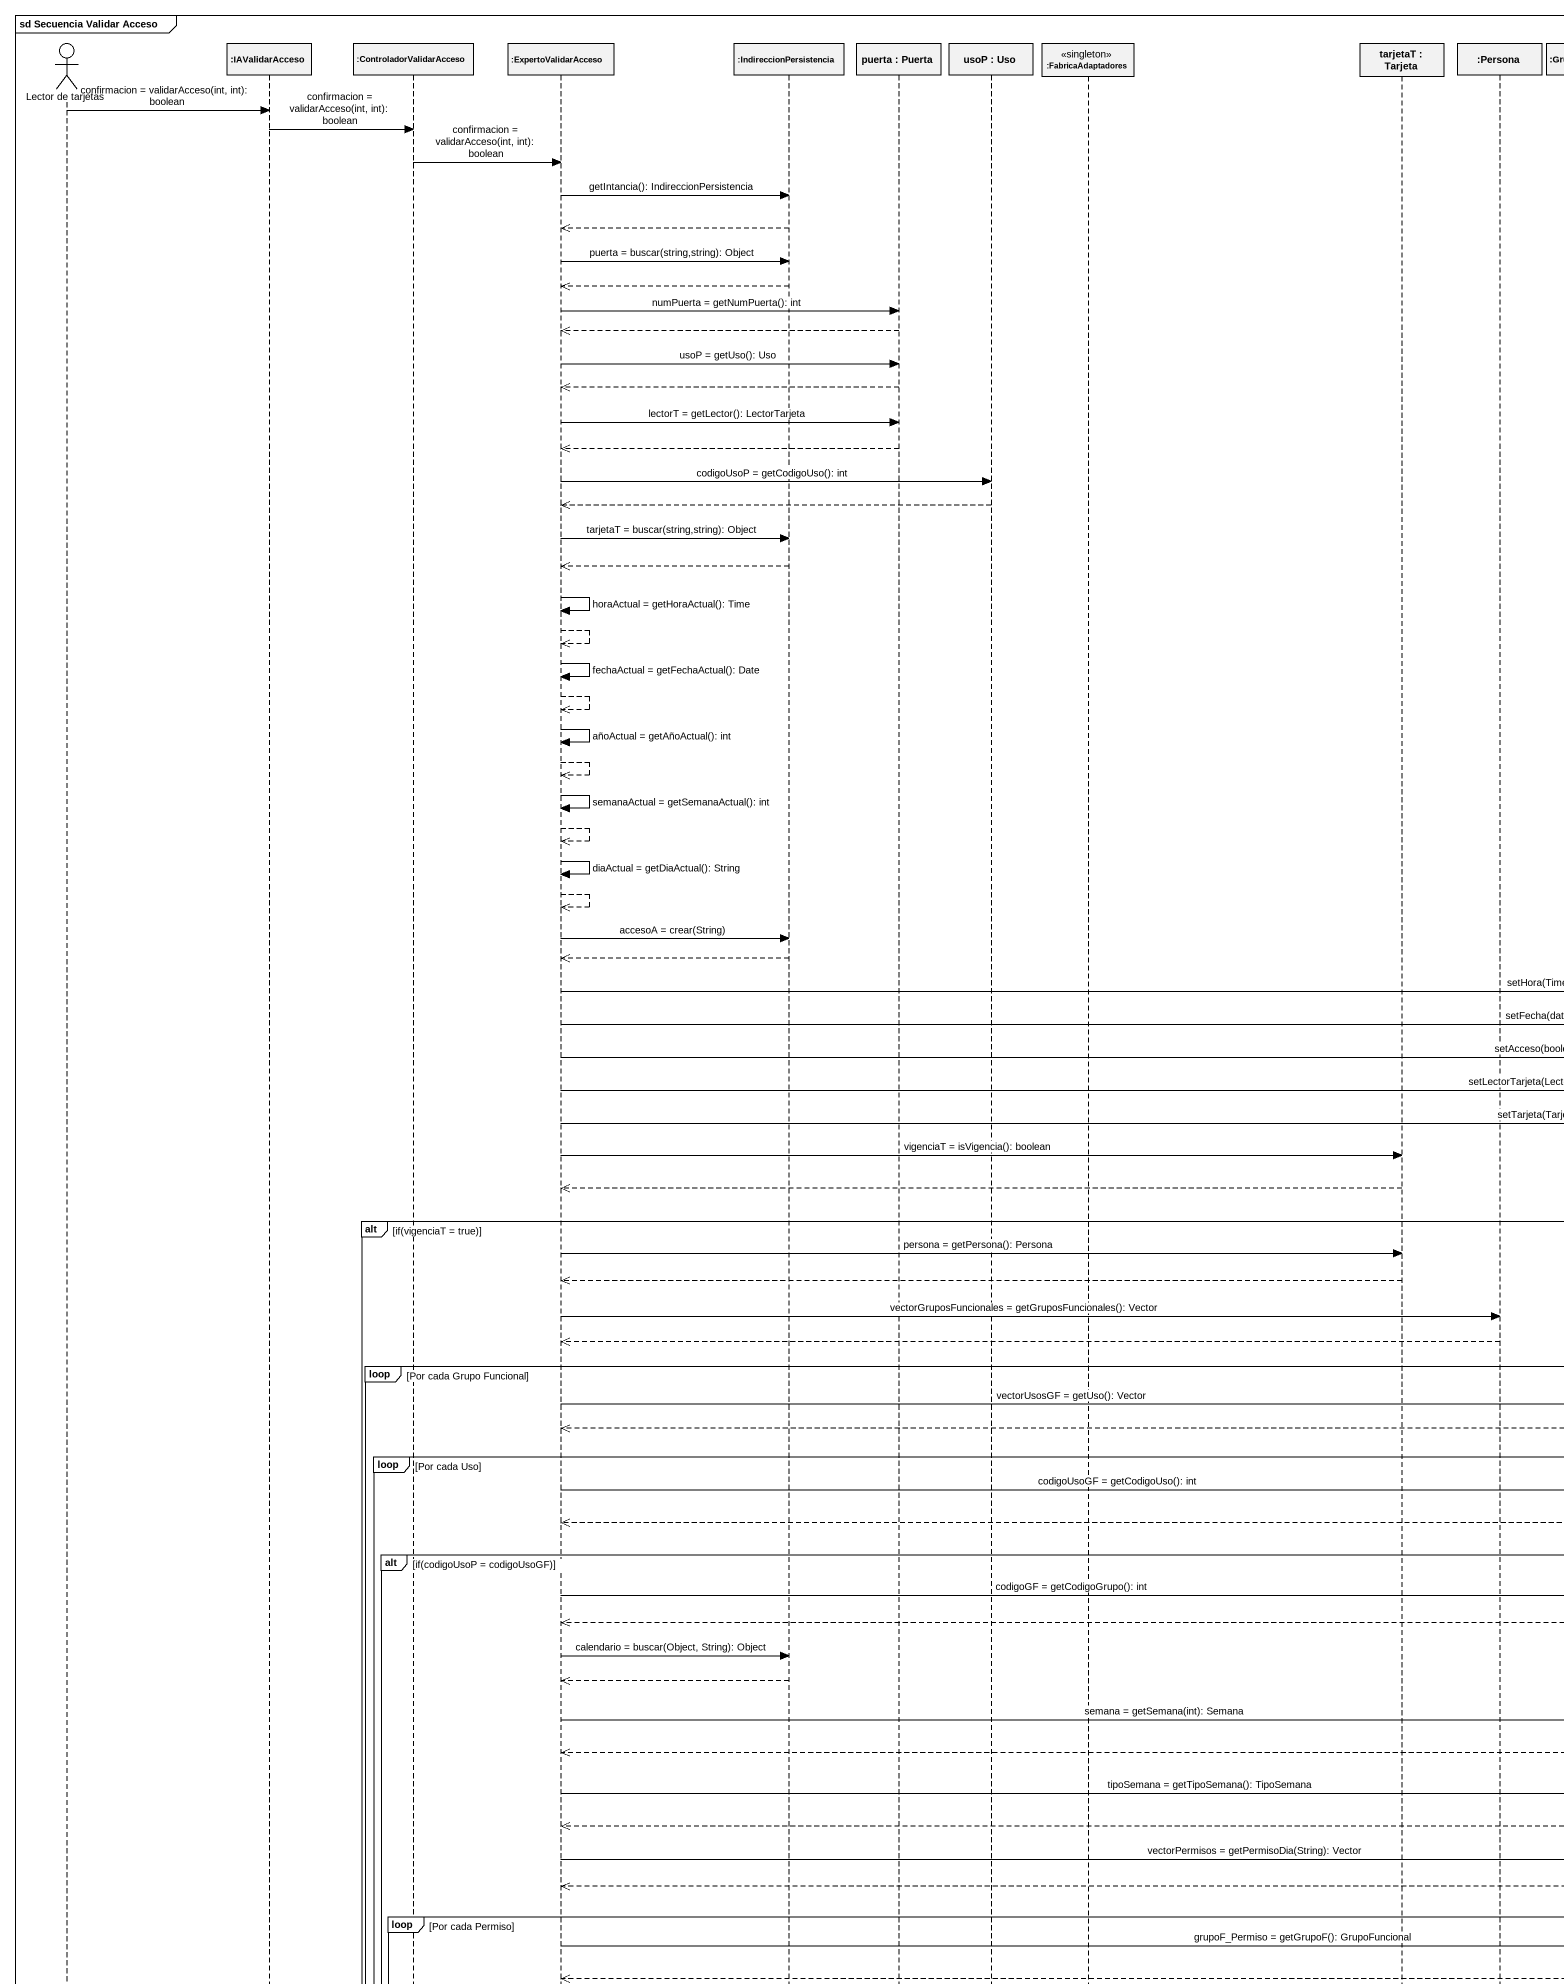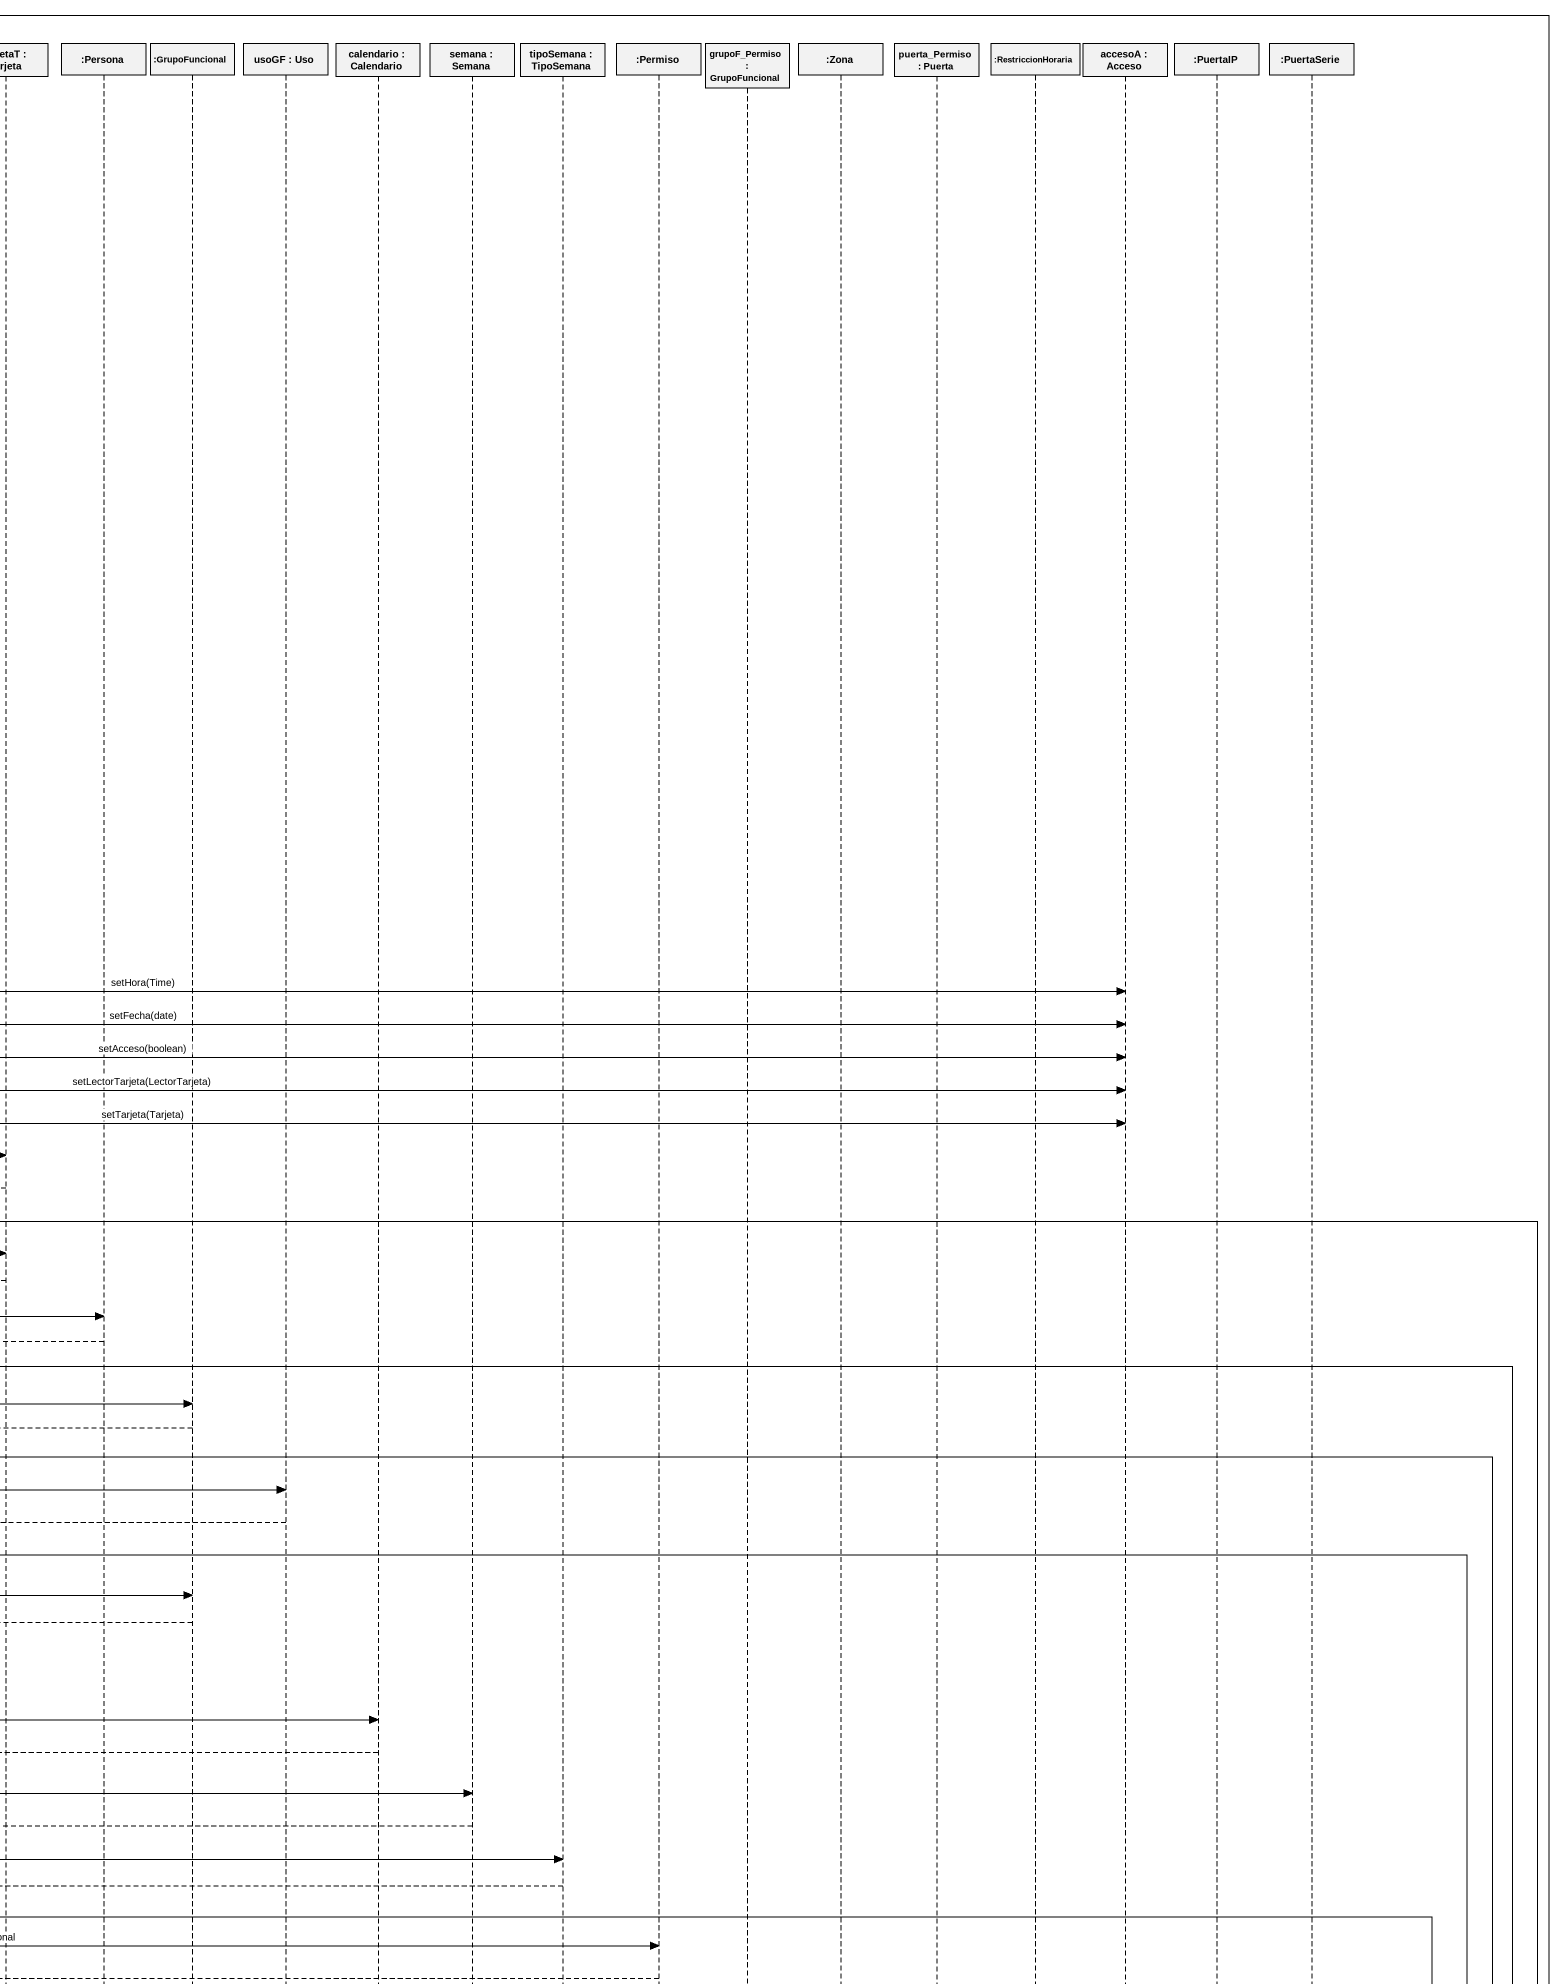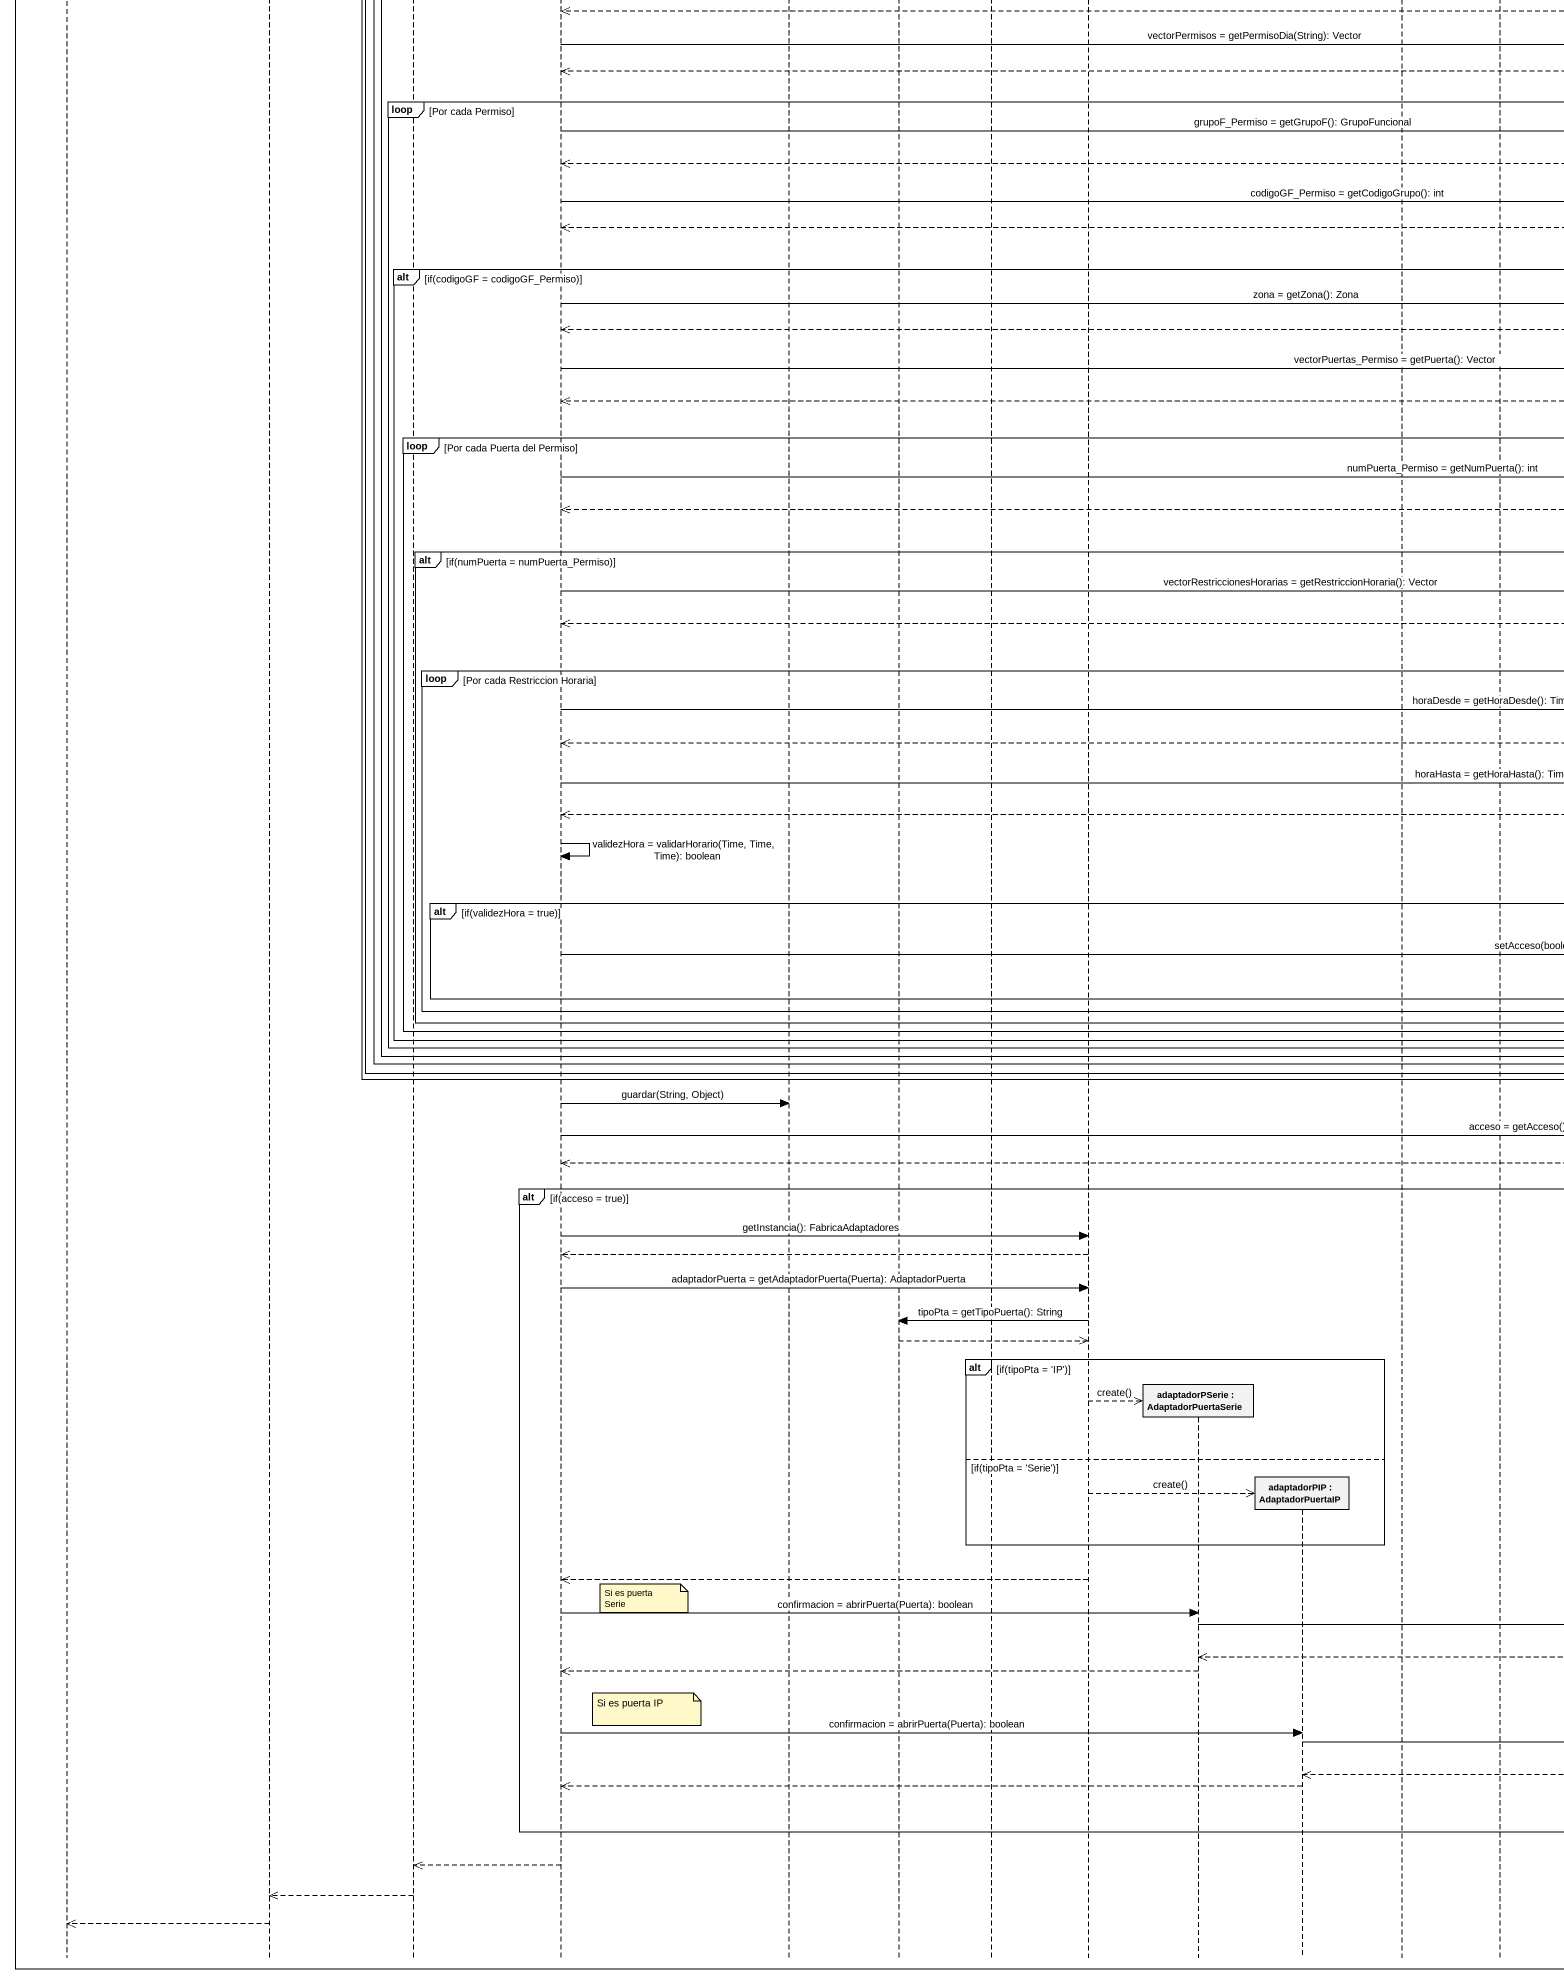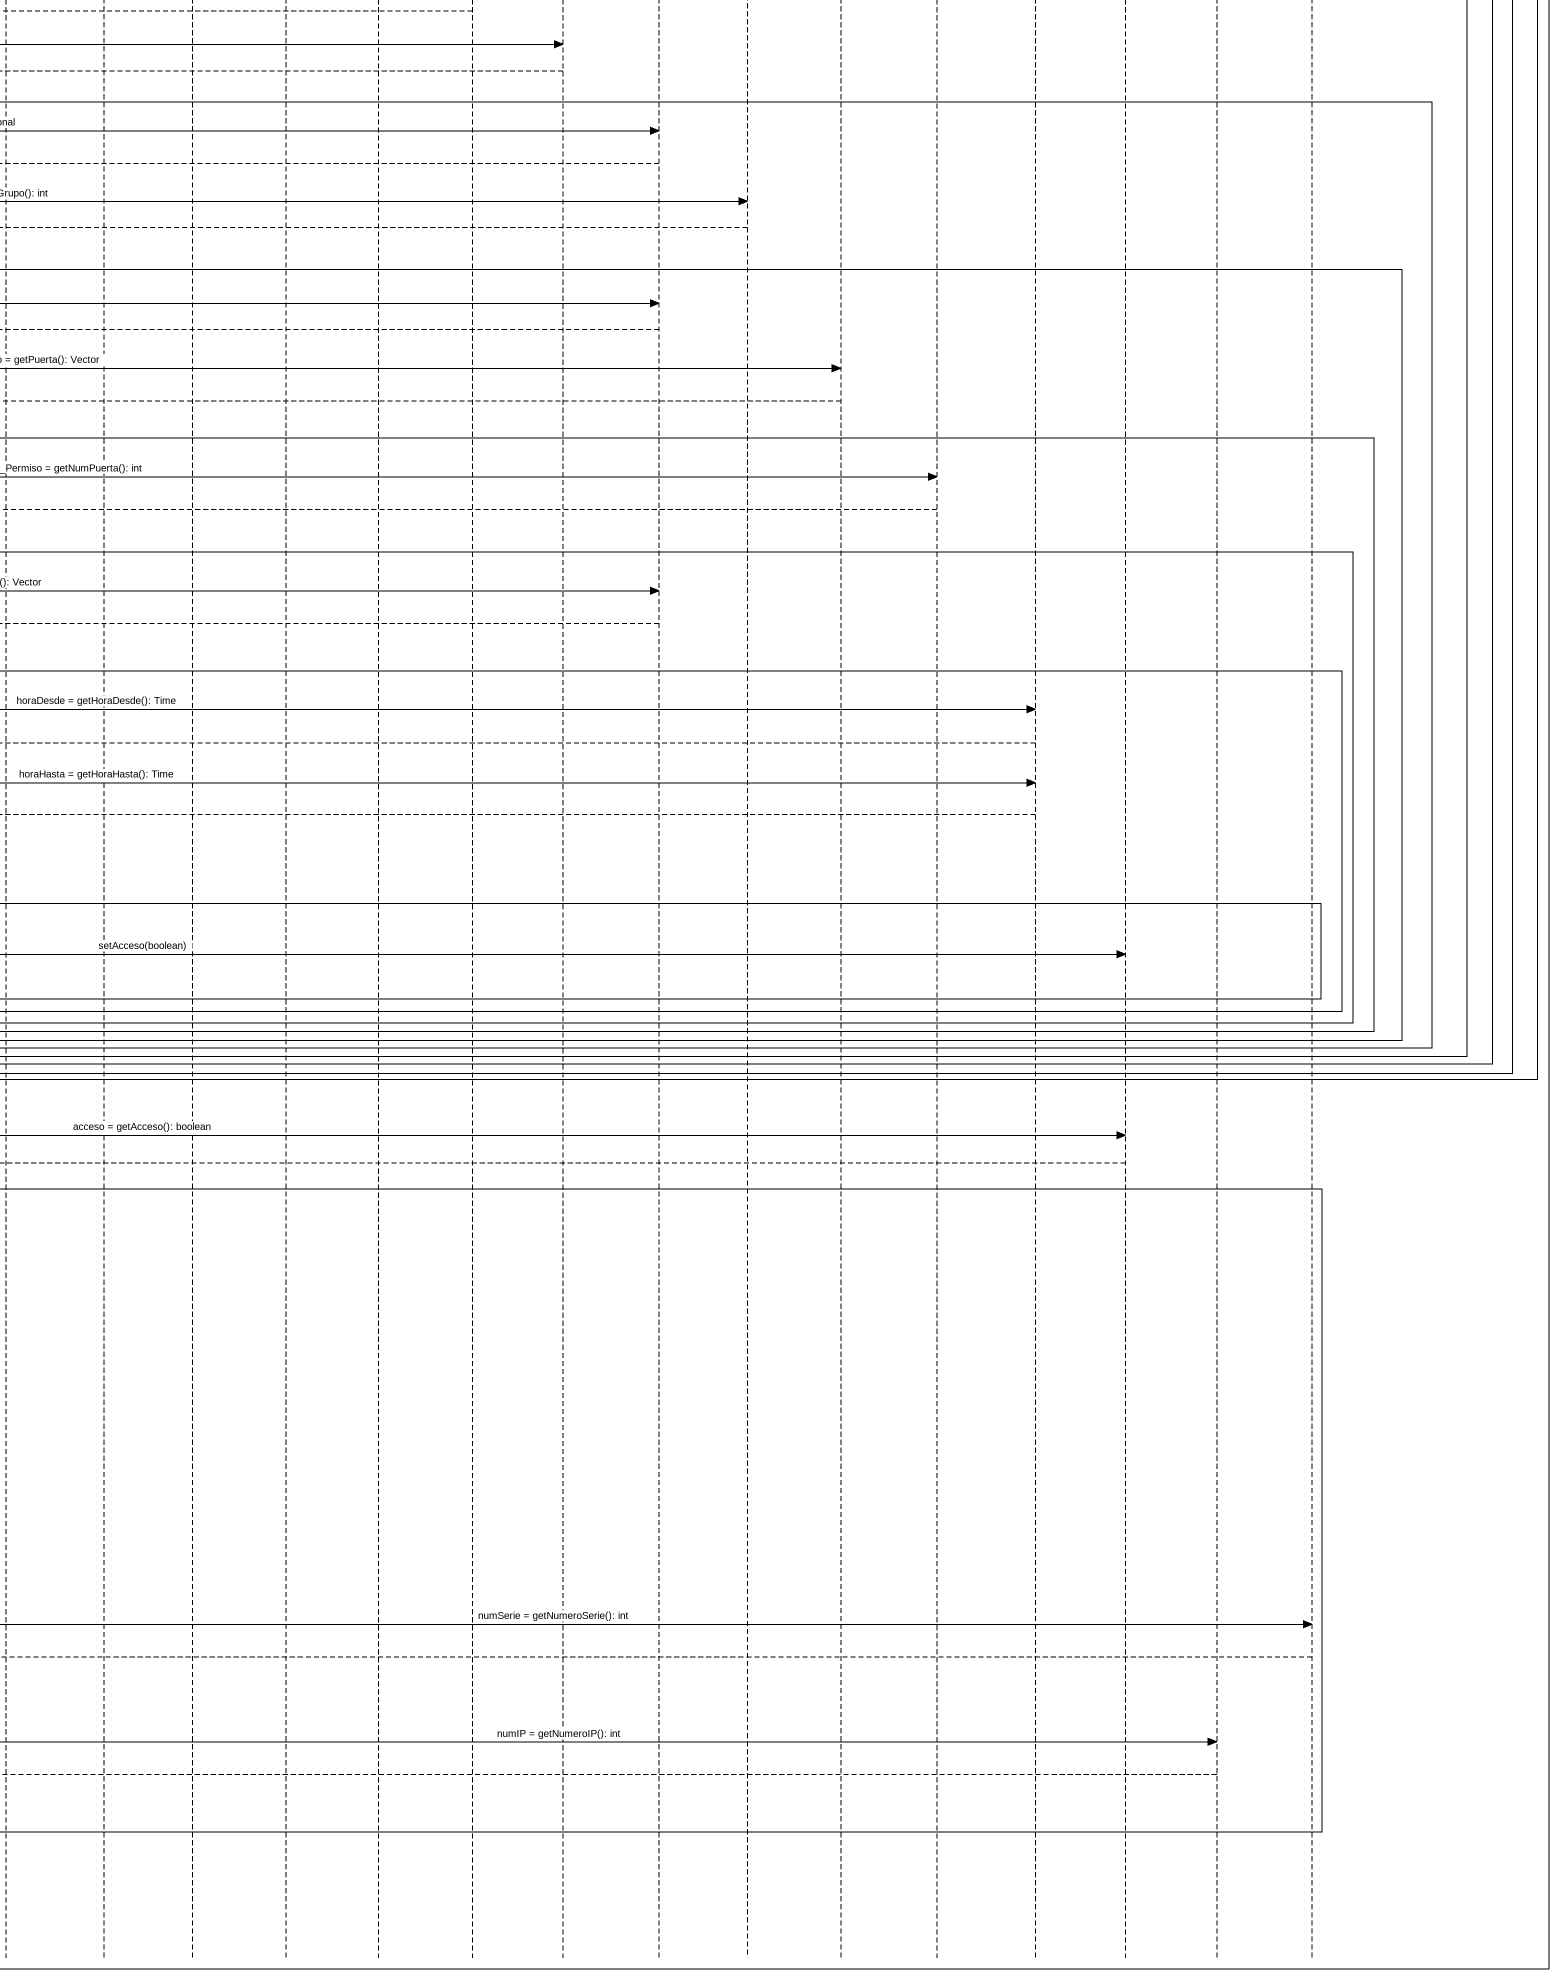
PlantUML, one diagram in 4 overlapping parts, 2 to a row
@startuml
mainframe sd Secuencia Validar Acceso
hide footbox
actor "Lector de tarjetas" as Lector_de_tarjetas
participant ":IAValidarAcceso" as IAValidarAcceso
participant ":ControladorValidarAcceso" as ControladorValidarAcceso
participant ":ExpertoValidarAcceso" as ExpertoValidarAcceso
participant ":IndireccionPersistencia" as IndireccionPersistencia
participant "puerta : Puerta" as puerta
participant "usoP : Uso" as usoP
participant ":FabricaAdaptadores" as FabricaAdaptadores <<singleton>>
participant "adaptadorPSerie : AdaptadorPuertaSerie" as adaptadorPSerie
participant "adaptadorPIP : AdaptadorPuertaIP" as adaptadorPIP
participant "tarjetaT : Tarjeta" as tarjetaT
participant ":Persona" as Persona
participant ":GrupoFuncional" as GrupoFuncional
participant "usoGF : Uso" as usoGF
participant "calendario : Calendario" as calendario
participant "semana : Semana" as semana
participant "tipoSemana : TipoSemana" as tipoSemana
participant ":Permiso" as Permiso
participant "grupoF_Permiso : GrupoFuncional" as grupoF_Permiso
participant ":Zona" as Zona
participant "puerta_Permiso : Puerta" as puerta_Permiso
participant ":RestriccionHoraria" as RestriccionHoraria
participant "accesoA : Acceso" as accesoA
participant ":PuertaIP" as PuertaIP
participant ":PuertaSerie" as PuertaSerie

Lector_de_tarjetas -> IAValidarAcceso : confirmacion = validarAcceso(int, int): boolean
IAValidarAcceso -> ControladorValidarAcceso : confirmacion = validarAcceso(int, int): boolean
ControladorValidarAcceso -> ExpertoValidarAcceso : confirmacion = validarAcceso(int, int): boolean
ExpertoValidarAcceso -> IndireccionPersistencia : getIntancia(): IndireccionPersistencia
IndireccionPersistencia -->> ExpertoValidarAcceso
ExpertoValidarAcceso -> IndireccionPersistencia : puerta = buscar(string,string): Object
IndireccionPersistencia -->> ExpertoValidarAcceso
ExpertoValidarAcceso -> puerta : numPuerta = getNumPuerta(): int
puerta -->> ExpertoValidarAcceso
ExpertoValidarAcceso -> puerta : usoP = getUso(): Uso
puerta -->> ExpertoValidarAcceso
ExpertoValidarAcceso -> puerta : lectorT = getLector(): LectorTarjeta
puerta -->> ExpertoValidarAcceso
ExpertoValidarAcceso -> usoP : codigoUsoP = getCodigoUso(): int
usoP -->> ExpertoValidarAcceso
ExpertoValidarAcceso -> IndireccionPersistencia : tarjetaT = buscar(string,string): Object
IndireccionPersistencia -->> ExpertoValidarAcceso
ExpertoValidarAcceso -> ExpertoValidarAcceso : horaActual = getHoraActual(): Time
ExpertoValidarAcceso -->> ExpertoValidarAcceso
ExpertoValidarAcceso -> ExpertoValidarAcceso : fechaActual = getFechaActual(): Date
ExpertoValidarAcceso -->> ExpertoValidarAcceso
ExpertoValidarAcceso -> ExpertoValidarAcceso : añoActual = getAñoActual(): int
ExpertoValidarAcceso -->> ExpertoValidarAcceso
ExpertoValidarAcceso -> ExpertoValidarAcceso : semanaActual = getSemanaActual(): int
ExpertoValidarAcceso -->> ExpertoValidarAcceso
ExpertoValidarAcceso -> ExpertoValidarAcceso : diaActual = getDiaActual(): String
ExpertoValidarAcceso -->> ExpertoValidarAcceso
ExpertoValidarAcceso -> IndireccionPersistencia : accesoA = crear(String)
IndireccionPersistencia -->> ExpertoValidarAcceso
ExpertoValidarAcceso -> accesoA : setHora(Time)
ExpertoValidarAcceso -> accesoA : setFecha(date)
ExpertoValidarAcceso -> accesoA : setAcceso(boolean)
ExpertoValidarAcceso -> accesoA : setLectorTarjeta(LectorTarjeta)
ExpertoValidarAcceso -> accesoA : setTarjeta(Tarjeta)
ExpertoValidarAcceso -> tarjetaT : vigenciaT = isVigencia(): boolean
tarjetaT -->> ExpertoValidarAcceso
alt if(vigenciaT = true)
  ExpertoValidarAcceso -> tarjetaT : persona = getPersona(): Persona
  tarjetaT -->> ExpertoValidarAcceso
  ExpertoValidarAcceso -> Persona : vectorGruposFuncionales = getGruposFuncionales(): Vector
  Persona -->> ExpertoValidarAcceso
  loop Por cada Grupo Funcional
    ExpertoValidarAcceso -> GrupoFuncional : vectorUsosGF = getUso(): Vector
    GrupoFuncional -->> ExpertoValidarAcceso
    loop Por cada Uso
      ExpertoValidarAcceso -> usoGF : codigoUsoGF = getCodigoUso(): int
      usoGF -->> ExpertoValidarAcceso
      alt if(codigoUsoP = codigoUsoGF)
        ExpertoValidarAcceso -> GrupoFuncional : codigoGF = getCodigoGrupo(): int
        GrupoFuncional -->> ExpertoValidarAcceso
        ExpertoValidarAcceso -> IndireccionPersistencia : calendario = buscar(Object, String): Object
        IndireccionPersistencia -->> ExpertoValidarAcceso
        ExpertoValidarAcceso -> calendario : semana = getSemana(int): Semana
        calendario -->> ExpertoValidarAcceso
        ExpertoValidarAcceso -> semana : tipoSemana = getTipoSemana(): TipoSemana
        semana -->> ExpertoValidarAcceso
        ExpertoValidarAcceso -> tipoSemana : vectorPermisos = getPermisoDia(String): Vector
        tipoSemana -->> ExpertoValidarAcceso
        loop Por cada Permiso
          ExpertoValidarAcceso -> Permiso : grupoF_Permiso = getGrupoF(): GrupoFuncional
          Permiso -->> ExpertoValidarAcceso
          ExpertoValidarAcceso -> grupoF_Permiso : codigoGF_Permiso = getCodigoGrupo(): int
          grupoF_Permiso -->> ExpertoValidarAcceso
          alt if(codigoGF = codigoGF_Permiso)
            ExpertoValidarAcceso -> Permiso : zona = getZona(): Zona
            Permiso -->> ExpertoValidarAcceso
            ExpertoValidarAcceso -> Zona : vectorPuertas_Permiso = getPuerta(): Vector
            Zona -->> ExpertoValidarAcceso
            loop Por cada Puerta del Permiso
              ExpertoValidarAcceso -> puerta_Permiso : numPuerta_Permiso = getNumPuerta(): int
              puerta_Permiso -->> ExpertoValidarAcceso
              alt if(numPuerta = numPuerta_Permiso)
                ExpertoValidarAcceso -> Permiso : vectorRestriccionesHorarias = getRestriccionHoraria(): Vector
                Permiso -->> ExpertoValidarAcceso
                loop Por cada Restriccion Horaria
                  ExpertoValidarAcceso -> RestriccionHoraria : horaDesde = getHoraDesde(): Time
                  RestriccionHoraria -->> ExpertoValidarAcceso
                  ExpertoValidarAcceso -> RestriccionHoraria : horaHasta = getHoraHasta(): Time
                  RestriccionHoraria -->> ExpertoValidarAcceso
                  ExpertoValidarAcceso -> ExpertoValidarAcceso : validezHora = validarHorario(Time, Time, Time): boolean
                  alt if(validezHora = true)
                    ExpertoValidarAcceso -> accesoA : setAcceso(boolean)
                  end
                end
              end
            end
          end
        end
      end
    end
  end
end
ExpertoValidarAcceso -> IndireccionPersistencia : guardar(String, Object)
ExpertoValidarAcceso -> accesoA : acceso = getAcceso(): boolean
accesoA -->> ExpertoValidarAcceso
alt if(acceso = true)
  ExpertoValidarAcceso -> FabricaAdaptadores : getInstancia(): FabricaAdaptadores
  FabricaAdaptadores -->> ExpertoValidarAcceso
  ExpertoValidarAcceso -> FabricaAdaptadores : adaptadorPuerta = getAdaptadorPuerta(Puerta): AdaptadorPuerta
  FabricaAdaptadores -> puerta : tipoPta = getTipoPuerta(): String
  puerta -->> FabricaAdaptadores
  alt if(tipoPta = 'IP')
    FabricaAdaptadores -->> adaptadorPSerie ** : create()
  else if(tipoPta = 'Serie')
    FabricaAdaptadores -->> adaptadorPIP ** : create()
  end
  FabricaAdaptadores -->> ExpertoValidarAcceso
  note right of ExpertoValidarAcceso : Si es puerta Serie
  ExpertoValidarAcceso -> adaptadorPSerie : confirmacion = abrirPuerta(Puerta): boolean
  adaptadorPSerie -> PuertaSerie : numSerie = getNumeroSerie(): int
  PuertaSerie -->> adaptadorPSerie
  adaptadorPSerie -->> ExpertoValidarAcceso
  note right of ExpertoValidarAcceso : Si es puerta IP
  ExpertoValidarAcceso -> adaptadorPIP : confirmacion = abrirPuerta(Puerta): boolean
  adaptadorPIP -> PuertaIP : numIP = getNumeroIP(): int
  PuertaIP -->> adaptadorPIP
  adaptadorPIP -->> ExpertoValidarAcceso
end
ExpertoValidarAcceso -->> ControladorValidarAcceso
ControladorValidarAcceso -->> IAValidarAcceso
IAValidarAcceso -->> Lector_de_tarjetas
@enduml
